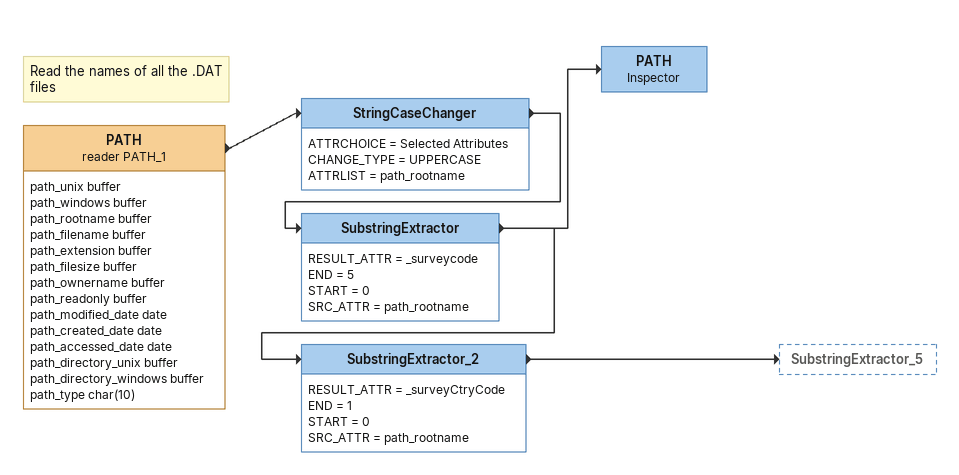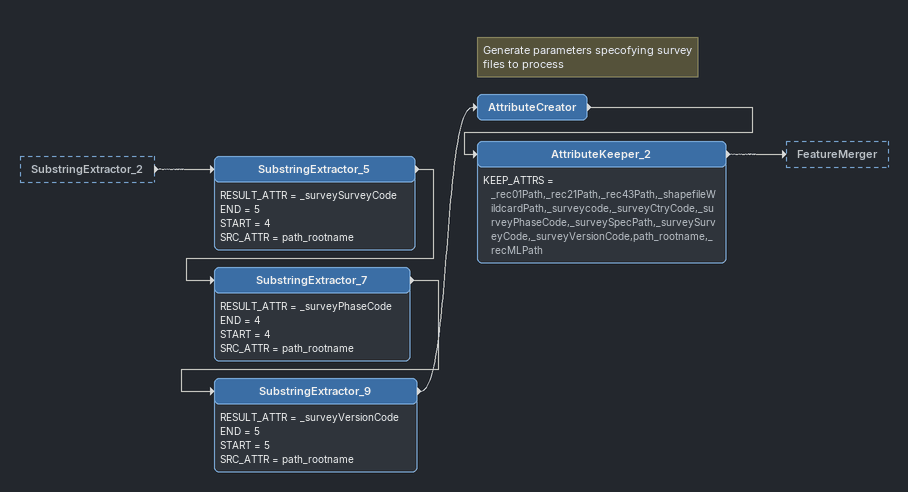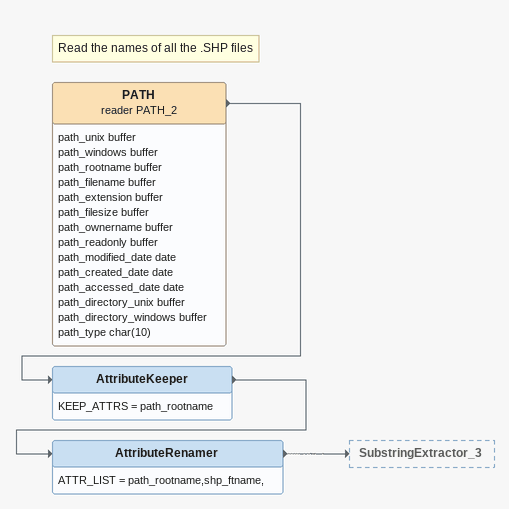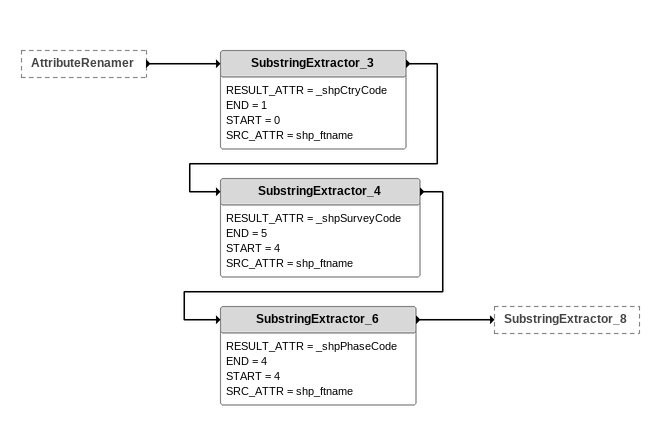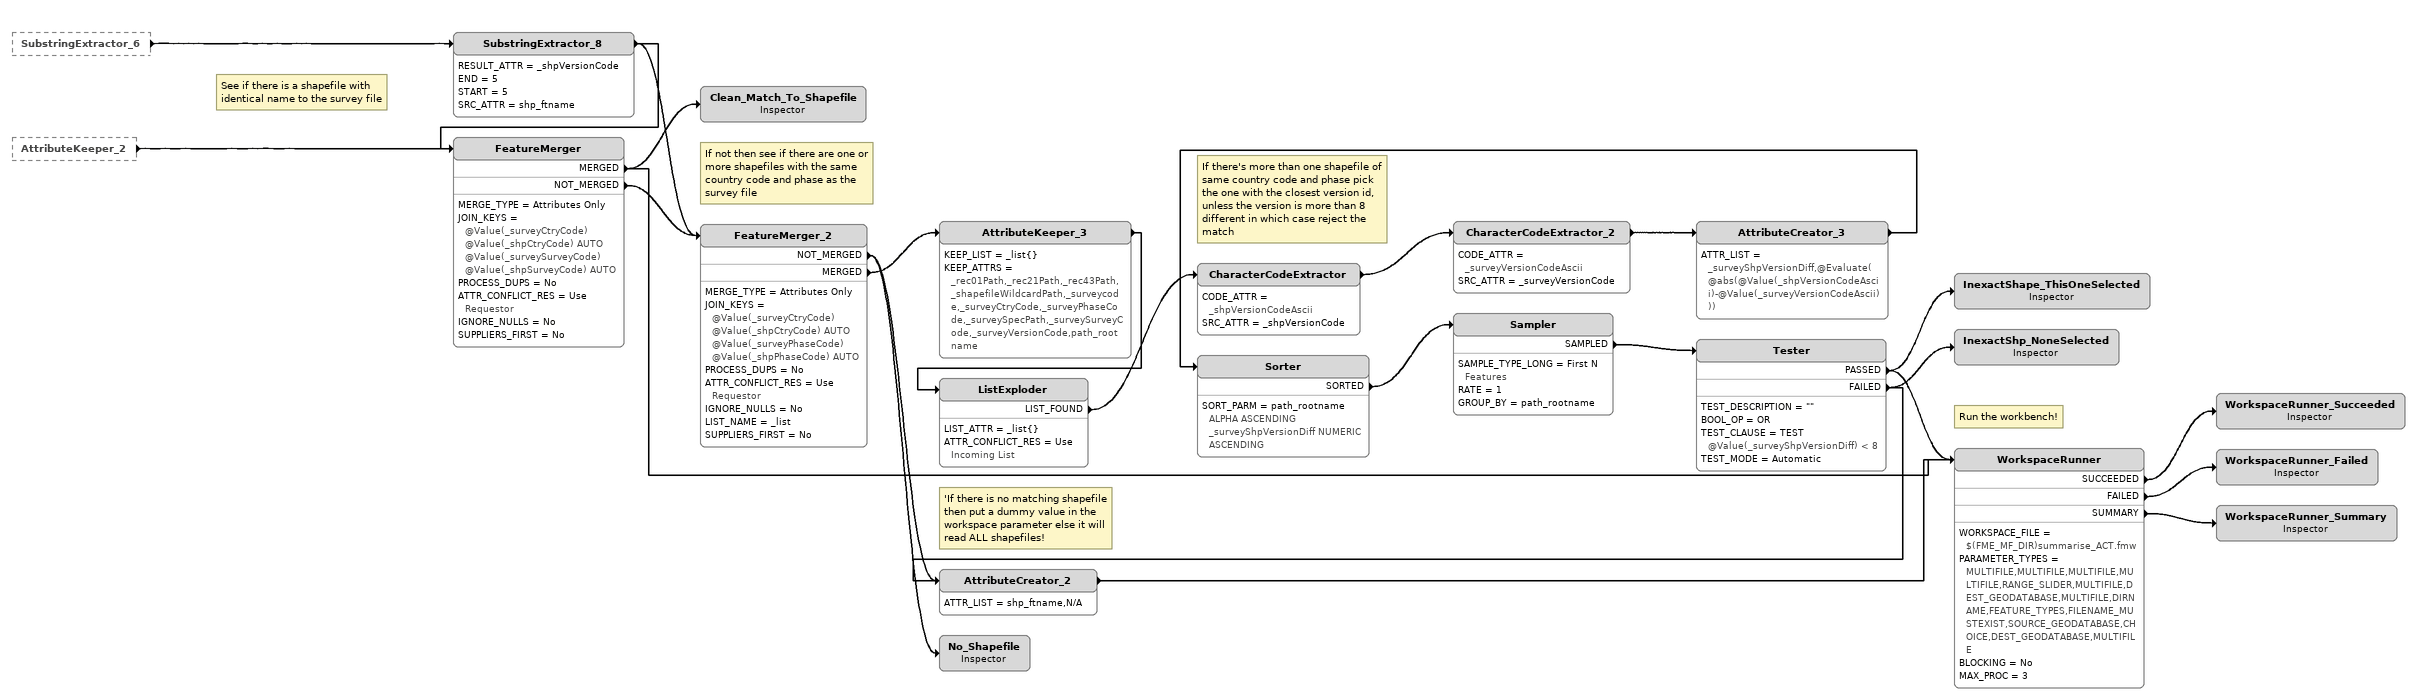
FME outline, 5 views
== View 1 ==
Note: Read the names of all the .DAT files
PATH (reader PATH_1)
    attributes: path_unix buffer, path_windows buffer, path_rootname buffer, path_filename buffer, path_extension buffer, path_filesize buffer, path_ownername buffer, path_readonly buffer, path_modified_date date, path_created_date date, path_accessed_date date, path_directory_unix buffer, path_directory_windows buffer, path_type char(10)
    -> StringCaseChanger
StringCaseChanger
    ATTRCHOICE = Selected Attributes
    CHANGE_TYPE = UPPERCASE
    ATTRLIST = path_rootname
    -> SubstringExtractor
SubstringExtractor
    RESULT_ATTR = _surveycode
    END = 5
    START = 0
    SRC_ATTR = path_rootname
    -> PATH
    -> SubstringExtractor_2
PATH: Inspector
SubstringExtractor_2
    RESULT_ATTR = _surveyCtryCode
    END = 1
    START = 0
    SRC_ATTR = path_rootname
    -> SubstringExtractor_5

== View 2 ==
SubstringExtractor_2 [outside]
    -> SubstringExtractor_5
SubstringExtractor_5
    RESULT_ATTR = _surveySurveyCode
    END = 5
    START = 4
    SRC_ATTR = path_rootname
    -> SubstringExtractor_7
SubstringExtractor_7
    RESULT_ATTR = _surveyPhaseCode
    END = 4
    START = 4
    SRC_ATTR = path_rootname
    -> SubstringExtractor_9
SubstringExtractor_9
    RESULT_ATTR = _surveyVersionCode
    END = 5
    START = 5
    SRC_ATTR = path_rootname
    -> AttributeCreator
Note: Generate parameters specofying survey files to process
AttributeCreator
    -> AttributeKeeper_2
AttributeKeeper_2
    KEEP_ATTRS = _rec01Path,_rec21Path,_rec43Path,_shapefileWildcardPath,_surveycode,_surveyCtryCode,_surveyPhaseCode,_surveySpecPath,_surveySurveyCode,_surveyVersionCode,path_rootname,_recMLPath
    -> FeatureMerger

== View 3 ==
Note: Read the names of all the .SHP files
PATH (reader PATH_2)
    attributes: path_unix buffer, path_windows buffer, path_rootname buffer, path_filename buffer, path_extension buffer, path_filesize buffer, path_ownername buffer, path_readonly buffer, path_modified_date date, path_created_date date, path_accessed_date date, path_directory_unix buffer, path_directory_windows buffer, path_type char(10)
    -> AttributeKeeper
AttributeKeeper
    KEEP_ATTRS = path_rootname
    -> AttributeRenamer
AttributeRenamer
    ATTR_LIST = path_rootname,shp_ftname,
    -> SubstringExtractor_3

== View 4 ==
AttributeRenamer [outside]
    -> SubstringExtractor_3
SubstringExtractor_3
    RESULT_ATTR = _shpCtryCode
    END = 1
    START = 0
    SRC_ATTR = shp_ftname
    -> SubstringExtractor_4
SubstringExtractor_4
    RESULT_ATTR = _shpSurveyCode
    END = 5
    START = 4
    SRC_ATTR = shp_ftname
    -> SubstringExtractor_6
SubstringExtractor_6
    RESULT_ATTR = _shpPhaseCode
    END = 4
    START = 4
    SRC_ATTR = shp_ftname
    -> SubstringExtractor_8

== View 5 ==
SubstringExtractor_6 [outside]
    -> SubstringExtractor_8
AttributeKeeper_2 [outside]
    -> FeatureMerger
SubstringExtractor_8
    RESULT_ATTR = _shpVersionCode
    END = 5
    START = 5
    SRC_ATTR = shp_ftname
    -> FeatureMerger_2
    -> FeatureMerger
Note: See if there is a shapefile with identical name to the survey file
FeatureMerger
    MERGE_TYPE = Attributes Only
    JOIN_KEYS = @Value(_surveyCtryCode) @Value(_shpCtryCode) AUTO @Value(_surveySurveyCode) @Value(_shpSurveyCode) AUTO
    PROCESS_DUPS = No
    ATTR_CONFLICT_RES = Use Requestor
    IGNORE_NULLS = No
    SUPPLIERS_FIRST = No
    MERGED -> WorkspaceRunner
    MERGED -> Clean_Match_To_Shapefile
    NOT_MERGED -> FeatureMerger_2
Clean_Match_To_Shapefile: Inspector
Note: If not then see if there are one or more shapefiles with the same country code and phase as the survey file
FeatureMerger_2
    MERGE_TYPE = Attributes Only
    JOIN_KEYS = @Value(_surveyCtryCode) @Value(_shpCtryCode) AUTO @Value(_surveyPhaseCode) @Value(_shpPhaseCode) AUTO
    PROCESS_DUPS = No
    ATTR_CONFLICT_RES = Use Requestor
    IGNORE_NULLS = No
    LIST_NAME = _list
    SUPPLIERS_FIRST = No
    NOT_MERGED -> No_Shapefile
    NOT_MERGED -> AttributeCreator_2
    MERGED -> AttributeKeeper_3
AttributeKeeper_3
    KEEP_LIST = _list{}
    KEEP_ATTRS = _rec01Path,_rec21Path,_rec43Path,_shapefileWildcardPath,_surveycode,_surveyCtryCode,_surveyPhaseCode,_surveySpecPath,_surveySurveyCode,_surveyVersionCode,path_rootname
    -> ListExploder
ListExploder
    LIST_ATTR = _list{}
    ATTR_CONFLICT_RES = Use Incoming List
    LIST_FOUND -> CharacterCodeExtractor
Note: If there's more than one shapefile of same country code and phase pick the one with the closest version id, unless the version is more than 8 different in which case reject the match
CharacterCodeExtractor
    CODE_ATTR = _shpVersionCodeAscii
    SRC_ATTR = _shpVersionCode
    -> CharacterCodeExtractor_2
CharacterCodeExtractor_2
    CODE_ATTR = _surveyVersionCodeAscii
    SRC_ATTR = _surveyVersionCode
    -> AttributeCreator_3
AttributeCreator_3
    ATTR_LIST = _surveyShpVersionDiff,@Evaluate(@abs(@Value(_shpVersionCodeAscii)-@Value(_surveyVersionCodeAscii)))
    -> Sorter
Sorter
    SORT_PARM = path_rootname ALPHA ASCENDING _surveyShpVersionDiff NUMERIC ASCENDING
    SORTED -> Sampler
Sampler
    SAMPLE_TYPE_LONG = First N Features
    RATE = 1
    GROUP_BY = path_rootname
    SAMPLED -> Tester
Tester
    TEST_DESCRIPTION = ""
    BOOL_OP = OR
    TEST_CLAUSE = TEST @Value(_surveyShpVersionDiff) < 8
    TEST_MODE = Automatic
    PASSED -> InexactShape_ThisOneSelected
    PASSED -> WorkspaceRunner
    FAILED -> AttributeCreator_2
    FAILED -> InexactShp_NoneSelected
InexactShape_ThisOneSelected: Inspector
InexactShp_NoneSelected: Inspector
Note: 'If there is no matching shapefile then put a dummy value in the workspace parameter else it will read ALL shapefiles!
AttributeCreator_2
    ATTR_LIST = shp_ftname,N/A
    -> WorkspaceRunner
Note: Run the workbench!
WorkspaceRunner
    WORKSPACE_FILE = $(FME_MF_DIR)summarise_ACT.fmw
    PARAMETER_TYPES = MULTIFILE,MULTIFILE,MULTIFILE,MULTIFILE,RANGE_SLIDER,MULTIFILE,DEST_GEODATABASE,MULTIFILE,DIRNAME,FEATURE_TYPES,FILENAME_MUSTEXIST,SOURCE_GEODATABASE,CHOICE,DEST_GEODATABASE,MULTIFILE
    BLOCKING = No
    MAX_PROC = 3
    SUCCEEDED -> WorkspaceRunner_Succeeded
    FAILED -> WorkspaceRunner_Failed
    SUMMARY -> WorkspaceRunner_Summary
WorkspaceRunner_Succeeded: Inspector
WorkspaceRunner_Failed: Inspector
WorkspaceRunner_Summary: Inspector
No_Shapefile: Inspector
